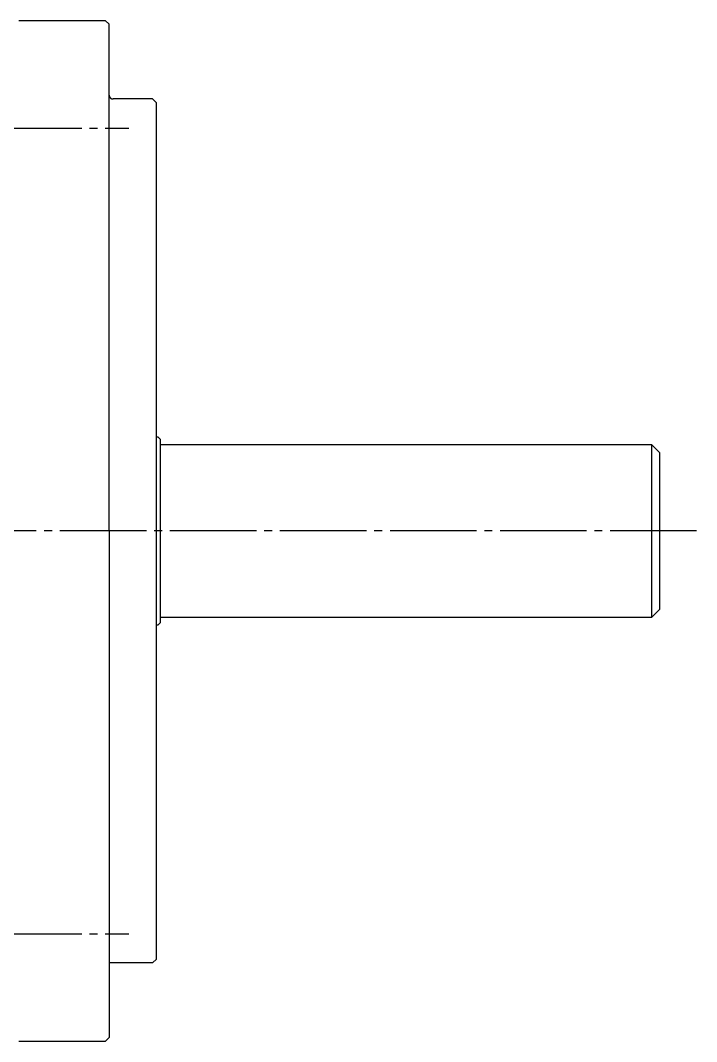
# Model space of a CAD drawing. Extents: x 0 to 661, y 0 to 384.
# Drawn here: x 349.1 to 435.1, y 198 to 328 of the extents above; entities that cross this region are included whole.
import ezdxf

# ---------------------------------------------------------------- set-up
doc = ezdxf.new("R2010")
doc.units = 0
doc.linetypes.add('DASH_CENTER', pattern=[14, 11, -1, 1, -1])
doc.layers.get('0').update_dxf_attribs({"linetype": 'CONTINUOUS'})

msp = doc.modelspace()

# ---------------------------------------------------------------- linework, layer by layer
at = {"color": 7, "linetype": 'CONTINUOUS'}
for p, q in [((348.89, 328.02), (359.89, 328.02)), ((360.39, 327.52), (359.89, 328.02)), ((360.39, 294.36), (360.39, 327.52)), ((360.39, 263.02), (360.39, 317.82)), ((365.89, 318.02), (360.89, 318.02)), ((366.39, 317.52), (365.89, 318.02)), ((366.39, 263.02), (366.39, 317.52)), ((366.39, 263.02), (366.39, 275.52)), ((366.39, 275.02), (366.59, 275.02)), ((366.59, 275.02), (366.89, 274.72)), ((366.89, 274.72), (366.89, 251.32)), ((366.89, 274.02), (429.39, 274.02)), ((429.39, 274.02), (429.39, 252.02)), ((430.39, 273.02), (429.39, 274.02)), ((430.39, 273.02), (430.39, 253.02)), ((360.39, 263.02), (360.39, 198.52)), ((366.39, 208.52), (366.39, 263.02)), ((430.39, 253.02), (429.39, 252.02)), ((366.59, 251.02), (366.39, 251.02)), ((366.59, 251.02), (366.89, 251.32)), ((429.39, 252.02), (366.89, 252.02)), ((365.89, 208.02), (360.39, 208.02)), ((365.89, 208.02), (366.39, 208.52)), ((359.89, 198.02), (348.89, 198.02)), ((360.39, 198.52), (359.89, 198.02))]:
    msp.add_line(p, q, dxfattribs=at)
at = {"color": 1, "linetype": 'DASH_CENTER'}
for p, q in [((345.89, 314.28), (362.89, 314.28)), ((435.12, 263.02), (177.69, 263.02)), ((345.89, 211.75), (362.89, 211.75))]:
    msp.add_line(p, q, dxfattribs=at)
at = {"color": 7, "linetype": 'CONTINUOUS'}
msp.add_polyline3d([(360.39, 318.52, 0), (360.39, 318.51, 0), (360.39, 318.5, 0), (360.39, 318.5, 0), (360.39, 318.49, 0), (360.39, 318.49, 0), (360.39, 318.48, 0), (360.39, 318.47, 0), (360.39, 318.47, 0), (360.39, 318.46, 0), (360.39, 318.45, 0), (360.39, 318.45, 0), (360.39, 318.44, 0), (360.39, 318.44, 0), (360.4, 318.43, 0), (360.4, 318.42, 0), (360.4, 318.42, 0), (360.4, 318.41, 0), (360.4, 318.41, 0), (360.4, 318.4, 0), (360.4, 318.39, 0), (360.4, 318.39, 0), (360.41, 318.38, 0), (360.41, 318.38, 0), (360.41, 318.37, 0), (360.41, 318.37, 0), (360.41, 318.36, 0), (360.42, 318.35, 0), (360.42, 318.35, 0), (360.42, 318.34, 0), (360.42, 318.34, 0), (360.43, 318.33, 0), (360.43, 318.32, 0), (360.43, 318.32, 0), (360.43, 318.31, 0), (360.43, 318.31, 0), (360.44, 318.3, 0), (360.44, 318.3, 0), (360.44, 318.29, 0), (360.44, 318.29, 0), (360.45, 318.28, 0), (360.45, 318.27, 0), (360.45, 318.27, 0), (360.46, 318.26, 0), (360.46, 318.26, 0), (360.46, 318.25, 0), (360.47, 318.25, 0), (360.47, 318.24, 0), (360.47, 318.24, 0), (360.48, 318.23, 0), (360.48, 318.23, 0), (360.48, 318.22, 0), (360.49, 318.22, 0), (360.49, 318.21, 0), (360.5, 318.21, 0), (360.5, 318.2, 0), (360.5, 318.2, 0), (360.51, 318.19, 0), (360.51, 318.19, 0), (360.51, 318.18, 0), (360.52, 318.18, 0), (360.52, 318.18, 0), (360.53, 318.17, 0), (360.53, 318.17, 0), (360.54, 318.16, 0), (360.54, 318.16, 0), (360.54, 318.15, 0), (360.55, 318.15, 0), (360.55, 318.14, 0), (360.56, 318.14, 0), (360.56, 318.14, 0), (360.57, 318.13, 0), (360.57, 318.13, 0), (360.58, 318.12, 0), (360.58, 318.12, 0), (360.59, 318.12, 0), (360.59, 318.11, 0), (360.6, 318.11, 0), (360.6, 318.11, 0), (360.61, 318.1, 0), (360.61, 318.1, 0), (360.62, 318.1, 0), (360.62, 318.09, 0), (360.63, 318.09, 0), (360.63, 318.09, 0), (360.64, 318.08, 0), (360.64, 318.08, 0), (360.65, 318.08, 0), (360.65, 318.07, 0), (360.66, 318.07, 0), (360.66, 318.07, 0), (360.67, 318.07, 0), (360.68, 318.06, 0), (360.68, 318.06, 0), (360.69, 318.06, 0), (360.69, 318.06, 0), (360.7, 318.05, 0), (360.7, 318.05, 0), (360.71, 318.05, 0), (360.71, 318.05, 0), (360.72, 318.05, 0), (360.73, 318.04, 0), (360.73, 318.04, 0), (360.74, 318.04, 0), (360.74, 318.04, 0), (360.75, 318.04, 0), (360.76, 318.03, 0), (360.76, 318.03, 0), (360.77, 318.03, 0), (360.77, 318.03, 0), (360.78, 318.03, 0), (360.79, 318.03, 0), (360.79, 318.02, 0), (360.8, 318.02, 0), (360.8, 318.02, 0), (360.81, 318.02, 0), (360.82, 318.02, 0), (360.82, 318.02, 0), (360.83, 318.02, 0), (360.83, 318.02, 0), (360.84, 318.02, 0), (360.85, 318.02, 0), (360.85, 318.02, 0), (360.86, 318.02, 0), (360.86, 318.02, 0), (360.87, 318.02, 0), (360.88, 318.02, 0), (360.88, 318.02, 0), (360.89, 318.02, 0)], dxfattribs=at)

doc.saveas('drawing.dxf')
